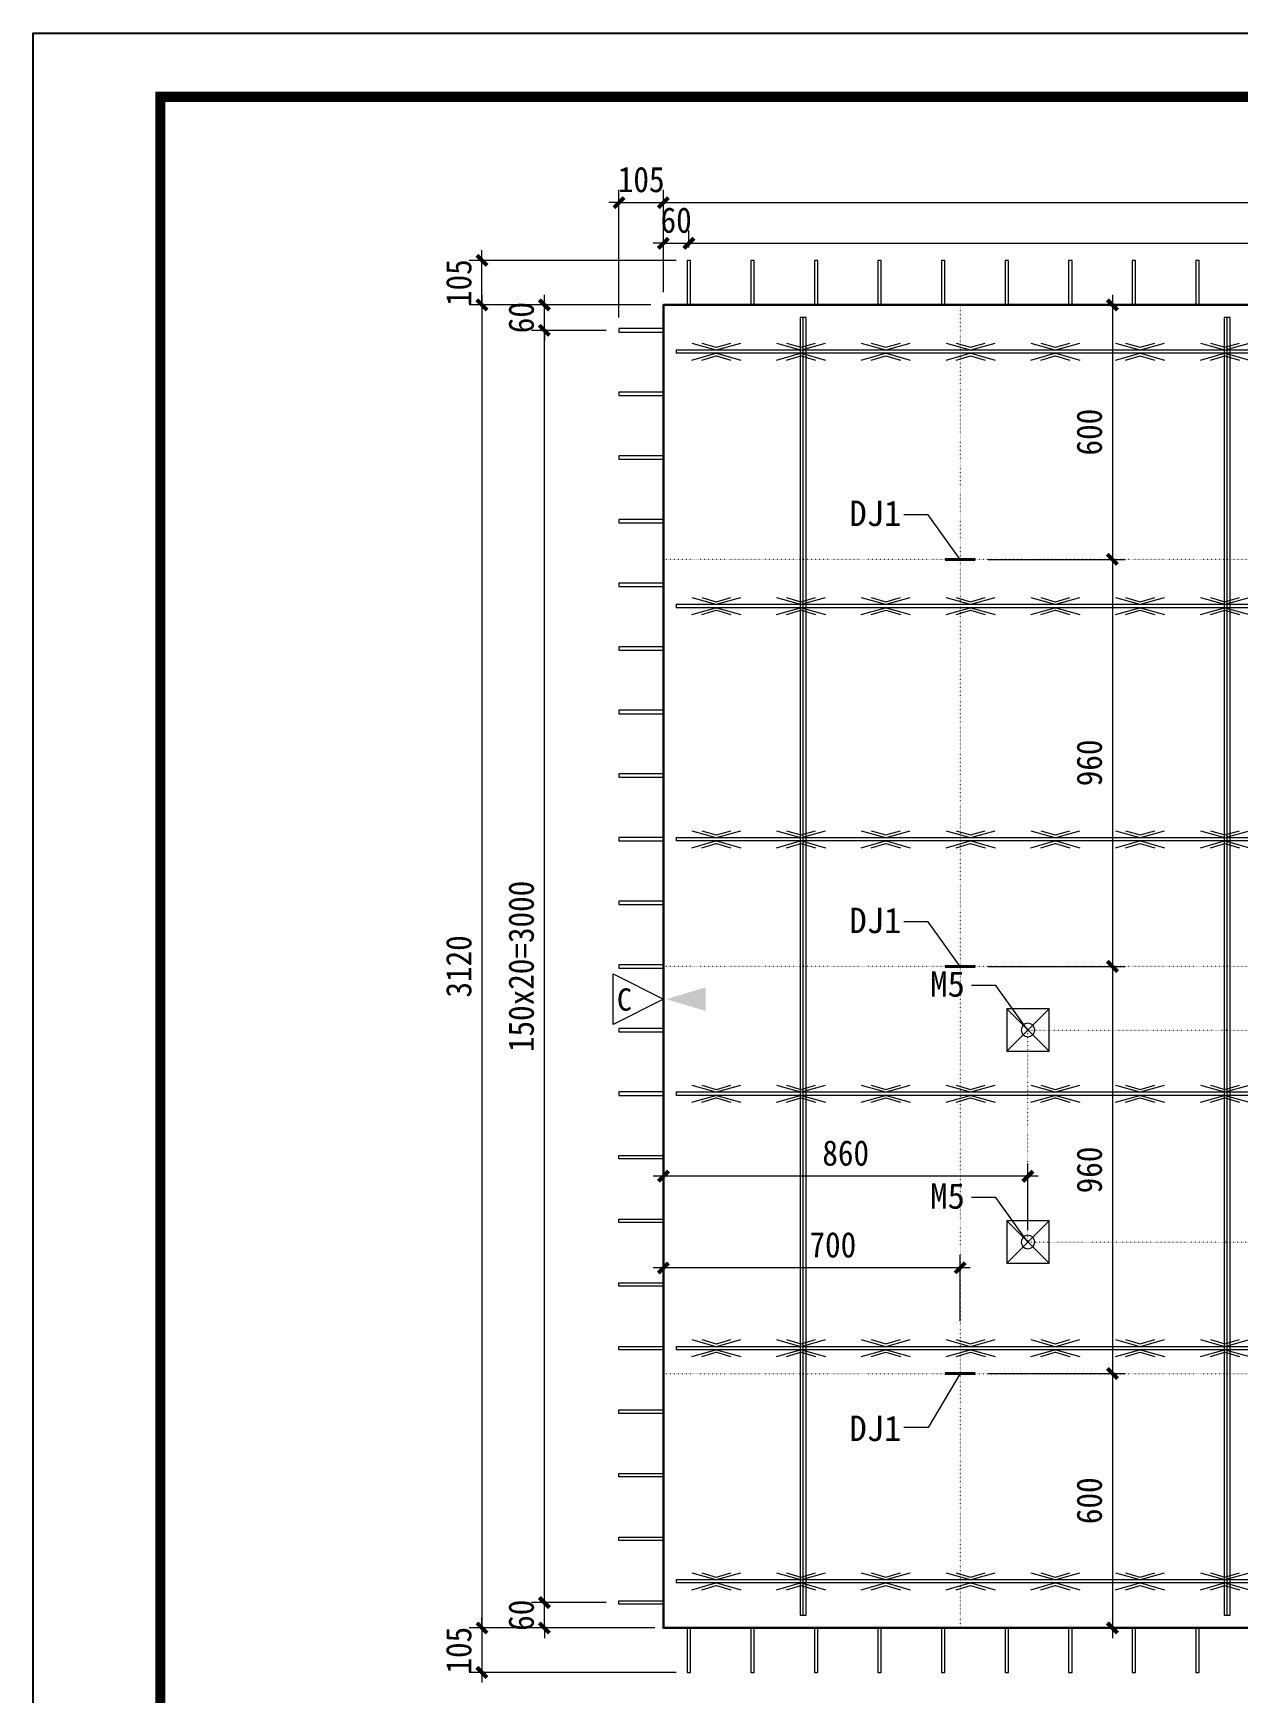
# Model space of a CAD drawing. Header units: millimetres. Extents: x 0 to 28815, y -2 to 20487.
# Drawn here: x 16127 to 18969, y 4994 to 8908 of the extents above; entities that cross this region are included whole.
import ezdxf
from ezdxf.enums import TextEntityAlignment as Align

# ---------------------------------------------------------------- set-up
doc = ezdxf.new("R2010")
doc.units = ezdxf.units.MM
doc.linetypes.add('DOT', pattern=[0.25, 0, -0.25])
for name, color, linetype in [('ERECTIONMARK', 8, 'Continuous'), ('图框2', 1, 'Continuous'), ('图框线', 7, 'Continuous'), ('桁架', 4, 'Continuous'), ('钢筋', 7, 'Continuous')]:
    doc.layers.add(name, color=color, linetype=linetype)
for name, color, linetype, lineweight in [('YG-标注', 151, 'Continuous', 15), ('YZ-文字', 4, 'Continuous', 13), ('YZ-符号', 96, 'Continuous', 9), ('墙板支撑', 7, 'Continuous', 15), ('轮廓线', 2, 'Continuous', 13)]:
    doc.layers.add(name, color=color, linetype=linetype, lineweight=lineweight)
doc.styles.add('YZ-样式 2', font='simhei.ttf', dxfattribs={"width": 0.9})
doc.styles.add('图签-黑体', font='simhei.ttf')
doc.styles.add('黑体', font='simhei.ttf')
doc.dimstyles.new('m_sc-10', dxfattribs={"dimtxt": 65, "dimasz": 30, "dimexe": 20, "dimexo": 30, "dimgap": 20, "dimtad": 1, "dimdec": 0, "dimzin": 1, "dimdsep": 46, "dimtxsty": '黑体', "dimblk": 'ARCHTICK', "dimcen": 250, "dimdle": 10, "dimclrd": 256, "dimclre": 256, "dimclrt": 7, "dimazin": 0, "dimtfac": 1, "dimtdec": 0, "dimtix": 1, "dimtmove": 2, "dimatfit": 2, "dimldrblk": 'ARCHTICK', "dimfxl": 1, "dimlwd": -1, "dimlwe": -1, "dimarcsym": 0})
doc.dimstyles.new('YZ-30', dxfattribs={"dimscale": 30, "dimtxt": 2, "dimasz": 0.8, "dimexe": 1, "dimexo": 1, "dimgap": 0.8, "dimtad": 1, "dimdec": 0, "dimzin": 1, "dimdsep": 46, "dimtxsty": 'YZ-样式 2', "dimblk": 'ARCHTICK', "dimcen": 250, "dimdle": 0.8, "dimclrd": 151, "dimclre": 151, "dimclrt": 7, "dimazin": 0, "dimtfac": 1, "dimtdec": 0, "dimtix": 1, "dimtmove": 2, "dimatfit": 2, "dimldrblk": 'ARCHTICK', "dimfxl": 1, "dimlwd": 9, "dimlwe": 9, "dimarcsym": 0})

# ---------------------------------------------------------------- blocks, each defined once
blk = doc.blocks.new('_ArchTick')
at = {"color": 0, "linetype": 'ByBlock', "const_width": 0.4}
blk.add_lwpolyline([(-0.5, -0.5), (0.5, 0.5)], dxfattribs=at)
blk = doc.blocks.new('*D228')
at = {"layer": 'Defpoints', "color": 0, "ltscale": 30, "transparency": 16777216}
for p in [(17614.2, 8266.9), (17186, 5146.9), (17624.3, 5146.9)]:
    blk.add_point(p, dxfattribs=at)
at = {"layer": 'YG-标注', "color": 151, "lineweight": 9, "ltscale": 30, "transparency": 16777216}
for p, q in [((17584.2, 8266.9), (17156, 8266.9)), ((17186, 8290.9), (17186, 5122.9)), ((17594.3, 5146.9), (17156, 5146.9))]:
    blk.add_line(p, q, dxfattribs=at)
at = {"layer": 'YG-标注', "color": 151, "lineweight": 9, "ltscale": 30, "transparency": 16777216, "xscale": 24, "yscale": 24, "zscale": 24}
for p, rotation in [((17186, 8266.9), 90), ((17186, 5146.9), 270)]:
    blk.add_blockref('_ArchTick', p, dxfattribs=dict(at, rotation=rotation))
at = {"layer": 'YG-标注', "color": 7, "lineweight": 9, "ltscale": 30, "transparency": 16777216, "insert": (17131.6, 6706.9), "char_height": 60, "attachment_point": 5, "rotation": 90, "style": 'YZ-样式 2'}
blk.add_mtext('3120', dxfattribs=at)
blk = doc.blocks.new('*D229')
at = {"layer": 'Defpoints', "color": 0, "ltscale": 30, "transparency": 16777216}
for p in [(17624.3, 5146.9), (17186, 5041.9), (17674.2, 5041.9)]:
    blk.add_point(p, dxfattribs=at)
at = {"layer": 'YG-标注', "color": 151, "lineweight": 9, "ltscale": 30, "transparency": 16777216}
for p, q in [((17186, 5146.9), (17186, 5170.9)), ((17594.3, 5146.9), (17156, 5146.9)), ((17186, 5146.9), (17186, 5041.9)), ((17644.2, 5041.9), (17156, 5041.9)), ((17186, 5041.9), (17186, 5017.9))]:
    blk.add_line(p, q, dxfattribs=at)
at = {"layer": 'YG-标注', "color": 151, "lineweight": 9, "ltscale": 30, "transparency": 16777216, "xscale": 24, "yscale": 24, "zscale": 24}
for p, rotation in [((17186, 5146.9), 270), ((17186, 5041.9), 90)]:
    blk.add_blockref('_ArchTick', p, dxfattribs=dict(at, rotation=rotation))
at = {"layer": 'YG-标注', "color": 7, "lineweight": 9, "ltscale": 30, "transparency": 16777216, "insert": (17131.6, 5094.4), "char_height": 60, "attachment_point": 5, "rotation": 90, "style": 'YZ-样式 2'}
blk.add_mtext('105', dxfattribs=at)
blk = doc.blocks.new('*D230')
at = {"layer": 'Defpoints', "color": 0, "ltscale": 30, "transparency": 16777216}
for p in [(17333.3, 8206.9), (17509.2, 8206.9), (17509.2, 5206.9)]:
    blk.add_point(p, dxfattribs=at)
at = {"layer": 'YG-标注', "color": 151, "lineweight": 9, "ltscale": 30, "transparency": 16777216}
for p, q in [((17333.3, 5182.9), (17333.3, 8230.9)), ((17479.2, 8206.9), (17303.3, 8206.9)), ((17479.2, 5206.9), (17303.3, 5206.9))]:
    blk.add_line(p, q, dxfattribs=at)
at = {"layer": 'YG-标注', "color": 151, "lineweight": 9, "ltscale": 30, "transparency": 16777216, "xscale": 24, "yscale": 24, "zscale": 24}
for p, rotation in [((17333.3, 8206.9), 90), ((17333.3, 5206.9), 270)]:
    blk.add_blockref('_ArchTick', p, dxfattribs=dict(at, rotation=rotation))
at = {"layer": 'YG-标注', "color": 7, "lineweight": 9, "ltscale": 30, "transparency": 16777216, "insert": (17278.9, 6706.9), "char_height": 60, "attachment_point": 5, "rotation": 90, "style": 'YZ-样式 2'}
blk.add_mtext('150x20=3000', dxfattribs=at)
blk = doc.blocks.new('*D231')
at = {"layer": 'Defpoints', "color": 0, "ltscale": 30, "transparency": 16777216}
for p in [(17333.3, 8266.9), (17614.2, 8266.9), (17509.2, 8206.9)]:
    blk.add_point(p, dxfattribs=at)
at = {"layer": 'YG-标注', "color": 151, "lineweight": 9, "ltscale": 30, "transparency": 16777216}
for p, q in [((17584.2, 8266.9), (17303.3, 8266.9)), ((17333.3, 8266.9), (17333.3, 8290.9)), ((17333.3, 8206.9), (17333.3, 8266.9)), ((17479.2, 8206.9), (17303.3, 8206.9)), ((17333.3, 8206.9), (17333.3, 8182.9))]:
    blk.add_line(p, q, dxfattribs=at)
at = {"layer": 'YG-标注', "color": 151, "lineweight": 9, "ltscale": 30, "transparency": 16777216, "xscale": 24, "yscale": 24, "zscale": 24}
for p, rotation in [((17333.3, 8266.9), 270), ((17333.3, 8206.9), 90)]:
    blk.add_blockref('_ArchTick', p, dxfattribs=dict(at, rotation=rotation))
at = {"layer": 'YG-标注', "color": 7, "lineweight": 9, "ltscale": 30, "transparency": 16777216, "insert": (17278.9, 8236.9), "char_height": 60, "attachment_point": 5, "rotation": 90, "style": 'YZ-样式 2'}
blk.add_mtext('60', dxfattribs=at)
blk = doc.blocks.new('*D232')
at = {"layer": 'Defpoints', "color": 0, "ltscale": 30, "transparency": 16777216}
for p in [(17333.3, 5206.9), (17509.2, 5206.9), (17614.2, 5146.9)]:
    blk.add_point(p, dxfattribs=at)
at = {"layer": 'YG-标注', "color": 151, "lineweight": 9, "ltscale": 30, "transparency": 16777216}
for p, q in [((17479.2, 5206.9), (17303.3, 5206.9)), ((17333.3, 5206.9), (17333.3, 5230.9)), ((17333.3, 5146.9), (17333.3, 5206.9)), ((17584.2, 5146.9), (17303.3, 5146.9)), ((17333.3, 5146.9), (17333.3, 5122.9))]:
    blk.add_line(p, q, dxfattribs=at)
at = {"layer": 'YG-标注', "color": 151, "lineweight": 9, "ltscale": 30, "transparency": 16777216, "xscale": 24, "yscale": 24, "zscale": 24}
for p, rotation in [((17333.3, 5206.9), 270), ((17333.3, 5146.9), 90)]:
    blk.add_blockref('_ArchTick', p, dxfattribs=dict(at, rotation=rotation))
at = {"layer": 'YG-标注', "color": 7, "lineweight": 9, "ltscale": 30, "transparency": 16777216, "insert": (17278.9, 5176.9), "char_height": 60, "attachment_point": 5, "rotation": 90, "style": 'YZ-样式 2'}
blk.add_mtext('60', dxfattribs=at)
blk = doc.blocks.new('*D233')
at = {"layer": 'Defpoints', "color": 0, "ltscale": 30, "transparency": 16777216}
for p in [(17614.2, 8508), (17614.2, 8266.9), (17509.2, 8206.9)]:
    blk.add_point(p, dxfattribs=at)
at = {"layer": '钢筋', "color": 151, "lineweight": 9, "ltscale": 30, "transparency": 16777216}
for p, q in [((17509.2, 8236.9), (17509.2, 8538)), ((17614.2, 8296.9), (17614.2, 8538)), ((17509.2, 8508), (17485.2, 8508)), ((17509.2, 8508), (17614.2, 8508)), ((17614.2, 8508), (17638.2, 8508))]:
    blk.add_line(p, q, dxfattribs=at)
at = {"layer": '钢筋', "color": 151, "lineweight": 9, "ltscale": 30, "transparency": 16777216, "xscale": 24, "yscale": 24, "zscale": 24}
blk.add_blockref('_ArchTick', (17509.2, 8508), dxfattribs=at)
at = {"layer": '钢筋', "color": 151, "lineweight": 9, "ltscale": 30, "transparency": 16777216, "xscale": 24, "yscale": 24, "zscale": 24, "rotation": 180}
blk.add_blockref('_ArchTick', (17614.2, 8508), dxfattribs=at)
at = {"layer": '钢筋', "color": 7, "ltscale": 30, "transparency": 16777216, "insert": (17561.7, 8562.3), "char_height": 60, "attachment_point": 5, "style": 'YZ-样式 2'}
blk.add_mtext('105', dxfattribs=at)
blk = doc.blocks.new('*D234')
at = {"layer": 'Defpoints', "color": 0, "ltscale": 30, "transparency": 16777216}
for p in [(17674.2, 8412.2), (17674.2, 8371.9), (17614.2, 8266.9)]:
    blk.add_point(p, dxfattribs=at)
at = {"layer": '钢筋', "color": 151, "lineweight": 9, "ltscale": 30, "transparency": 16777216}
for p, q in [((17614.2, 8296.9), (17614.2, 8442.2)), ((17674.2, 8401.9), (17674.2, 8442.2)), ((17614.2, 8412.2), (17590.2, 8412.2)), ((17614.2, 8412.2), (17674.2, 8412.2)), ((17674.2, 8412.2), (17698.2, 8412.2))]:
    blk.add_line(p, q, dxfattribs=at)
at = {"layer": '钢筋', "color": 151, "lineweight": 9, "ltscale": 30, "transparency": 16777216, "xscale": 24, "yscale": 24, "zscale": 24}
blk.add_blockref('_ArchTick', (17614.2, 8412.2), dxfattribs=at)
at = {"layer": '钢筋', "color": 151, "lineweight": 9, "ltscale": 30, "transparency": 16777216, "xscale": 24, "yscale": 24, "zscale": 24, "rotation": 180}
blk.add_blockref('_ArchTick', (17674.2, 8412.2), dxfattribs=at)
at = {"layer": '钢筋', "color": 7, "ltscale": 30, "transparency": 16777216, "insert": (17644.2, 8466.5), "char_height": 60, "attachment_point": 5, "style": 'YZ-样式 2'}
blk.add_mtext('60', dxfattribs=at)
blk = doc.blocks.new('*D235')
at = {"layer": 'Defpoints', "color": 0, "ltscale": 30, "transparency": 16777216}
for p in [(17186, 8371.9), (17674.2, 8371.9), (17614.2, 8266.9)]:
    blk.add_point(p, dxfattribs=at)
at = {"layer": '钢筋', "color": 151, "lineweight": 9, "ltscale": 30, "transparency": 16777216}
for p, q in [((17186, 8371.9), (17186, 8395.9)), ((17644.2, 8371.9), (17156, 8371.9)), ((17186, 8266.9), (17186, 8371.9)), ((17584.2, 8266.9), (17156, 8266.9)), ((17186, 8266.9), (17186, 8242.9))]:
    blk.add_line(p, q, dxfattribs=at)
at = {"layer": '钢筋', "color": 151, "lineweight": 9, "ltscale": 30, "transparency": 16777216, "xscale": 24, "yscale": 24, "zscale": 24}
for p, rotation in [((17186, 8371.9), 270), ((17186, 8266.9), 90)]:
    blk.add_blockref('_ArchTick', p, dxfattribs=dict(at, rotation=rotation))
at = {"layer": '钢筋', "color": 7, "ltscale": 30, "transparency": 16777216, "insert": (17131.6, 8319.4), "char_height": 60, "attachment_point": 5, "rotation": 90, "style": 'YZ-样式 2'}
blk.add_mtext('105', dxfattribs=at)
blk = doc.blocks.new('*D236')
at = {"layer": 'Defpoints', "color": 0, "ltscale": 30, "transparency": 16777216}
for p in [(21334.2, 8508), (17614.2, 8266.9), (21334.2, 8266.9)]:
    blk.add_point(p, dxfattribs=at)
at = {"layer": 'YG-标注', "color": 151, "lineweight": 9, "ltscale": 30, "transparency": 16777216}
for p, q in [((17614.2, 8296.9), (17614.2, 8538)), ((21334.2, 8296.9), (21334.2, 8538)), ((17590.2, 8508), (21358.2, 8508))]:
    blk.add_line(p, q, dxfattribs=at)
at = {"layer": 'YG-标注', "color": 151, "lineweight": 9, "ltscale": 30, "transparency": 16777216, "xscale": 24, "yscale": 24, "zscale": 24, "rotation": 180}
blk.add_blockref('_ArchTick', (17614.2, 8508), dxfattribs=at)
at = {"layer": 'YG-标注', "color": 151, "lineweight": 9, "ltscale": 30, "transparency": 16777216, "xscale": 24, "yscale": 24, "zscale": 24}
blk.add_blockref('_ArchTick', (21334.2, 8508), dxfattribs=at)
at = {"layer": 'YG-标注', "color": 7, "lineweight": 9, "ltscale": 30, "transparency": 16777216, "insert": (19474.2, 8562.3), "char_height": 60, "attachment_point": 5, "style": 'YZ-样式 2'}
blk.add_mtext('3720', dxfattribs=at)
blk = doc.blocks.new('*D239')
at = {"layer": 'Defpoints', "color": 0, "ltscale": 30, "transparency": 16777216}
for p in [(21274.2, 8412.2), (17674.2, 8371.9), (21274.2, 8371.9)]:
    blk.add_point(p, dxfattribs=at)
at = {"layer": '钢筋', "color": 151, "lineweight": 9, "ltscale": 30, "transparency": 16777216}
for p, q in [((17674.2, 8401.9), (17674.2, 8442.2)), ((21274.2, 8401.9), (21274.2, 8442.2)), ((17650.2, 8412.2), (21298.2, 8412.2))]:
    blk.add_line(p, q, dxfattribs=at)
at = {"layer": '钢筋', "color": 151, "lineweight": 9, "ltscale": 30, "transparency": 16777216, "xscale": 24, "yscale": 24, "zscale": 24, "rotation": 180}
blk.add_blockref('_ArchTick', (17674.2, 8412.2), dxfattribs=at)
at = {"layer": '钢筋', "color": 151, "lineweight": 9, "ltscale": 30, "transparency": 16777216, "xscale": 24, "yscale": 24, "zscale": 24}
blk.add_blockref('_ArchTick', (21274.2, 8412.2), dxfattribs=at)
at = {"layer": '钢筋', "color": 7, "ltscale": 30, "transparency": 16777216, "insert": (19474.2, 8466.5), "char_height": 60, "attachment_point": 5, "style": 'YZ-样式 2'}
blk.add_mtext('150x24=3600', dxfattribs=at)
blk = doc.blocks.new('A$C417965C4')
at = {"layer": '桁架', "color": 4, "lineweight": 9}
for p, q in [((-3660, 4), (-3660, -4)), ((0, -4), (0, 4))]:
    blk.add_line(p, q, dxfattribs=at)
for points in [[(-3660, 4), (0, 4)], [(-3623.2, 20), (-3566.3, 4), (-3564.5, 4), (-3507.6, 20)], [(-3599.7, 20), (-3565.5, 10), (-3565.2, 10), (-3531.1, 20)], [(-3423.2, 20), (-3366.3, 4), (-3364.5, 4), (-3307.6, 20)], [(-3399.7, 20), (-3365.5, 10), (-3365.2, 10), (-3331.1, 20)], [(-3223.2, 20), (-3166.3, 4), (-3164.5, 4), (-3107.6, 20)], [(-3199.7, 20), (-3165.5, 10), (-3165.2, 10), (-3131.1, 20)], [(-3023.2, 20), (-2966.3, 4), (-2964.5, 4), (-2907.6, 20)], [(-2999.7, 20), (-2965.5, 10), (-2965.2, 10), (-2931.1, 20)], [(-2823.2, 20), (-2766.3, 4), (-2764.5, 4), (-2707.6, 20)], [(-2799.7, 20), (-2765.5, 10), (-2765.2, 10), (-2731.1, 20)], [(-2623.2, 20), (-2566.3, 4), (-2564.5, 4), (-2507.6, 20)], [(-2599.7, 20), (-2565.5, 10), (-2565.2, 10), (-2531.1, 20)], [(-2423.2, 20), (-2366.3, 4), (-2364.5, 4), (-2307.6, 20)], [(-2399.7, 20), (-2365.5, 10), (-2365.2, 10), (-2331.1, 20)], [(-2223.2, 20), (-2166.3, 4), (-2164.5, 4), (-2107.6, 20)], [(-2199.7, 20), (-2165.5, 10), (-2165.2, 10), (-2131.1, 20)], [(-2023.2, 20), (-1966.3, 4), (-1964.5, 4), (-1907.6, 20)], [(-1999.7, 20), (-1965.5, 10), (-1965.2, 10), (-1931.1, 20)], [(-1823.2, 20), (-1766.3, 4), (-1764.5, 4), (-1707.6, 20)], [(-1799.7, 20), (-1765.5, 10), (-1765.2, 10), (-1731.1, 20)], [(-1623.2, 20), (-1566.3, 4), (-1564.5, 4), (-1507.6, 20)], [(-1599.7, 20), (-1565.5, 10), (-1565.2, 10), (-1531.1, 20)], [(-1423.2, 20), (-1366.3, 4), (-1364.5, 4), (-1307.6, 20)], [(-1399.7, 20), (-1365.5, 10), (-1365.2, 10), (-1331.1, 20)], [(-1223.2, 20), (-1166.3, 4), (-1164.5, 4), (-1107.6, 20)], [(-1199.7, 20), (-1165.5, 10), (-1165.2, 10), (-1131.1, 20)], [(-1022.9, 20), (-966, 4), (-964.1, 4), (-907.3, 20)], [(-999.4, 20), (-965.2, 10), (-964.9, 10), (-930.8, 20)], [(-822.9, 20), (-766, 4), (-764.1, 4), (-707.3, 20)], [(-799.4, 20), (-765.2, 10), (-764.9, 10), (-730.8, 20)], [(-622.9, 20), (-566, 4), (-564.1, 4), (-507.3, 20)], [(-599.4, 20), (-565.2, 10), (-564.9, 10), (-530.8, 20)], [(-422.9, 20), (-366, 4), (-364.1, 4), (-307.3, 20)], [(-399.4, 20), (-365.2, 10), (-364.9, 10), (-330.8, 20)], [(-222.4, 20), (-165.5, 4), (-163.7, 4), (-106.8, 20)], [(-198.9, 20), (-164.8, 10), (-164.4, 10), (-130.3, 20)], [(-22.4, 20), (0, 13.7)], [(0, -4), (-3660, -4)], [(-3623.2, -20), (-3566.3, -4), (-3564.5, -4), (-3507.6, -20)], [(-3599.7, -20), (-3565.5, -10), (-3565.2, -10), (-3531.1, -20)], [(-3423.2, -20), (-3366.3, -4), (-3364.5, -4), (-3307.6, -20)], [(-3399.7, -20), (-3365.5, -10), (-3365.2, -10), (-3331.1, -20)], [(-3223.2, -20), (-3166.3, -4), (-3164.5, -4), (-3107.6, -20)], [(-3199.7, -20), (-3165.5, -10), (-3165.2, -10), (-3131.1, -20)], [(-3023.2, -20), (-2966.3, -4), (-2964.5, -4), (-2907.6, -20)], [(-2999.7, -20), (-2965.5, -10), (-2965.2, -10), (-2931.1, -20)], [(-2823.2, -20), (-2766.3, -4), (-2764.5, -4), (-2707.6, -20)], [(-2799.7, -20), (-2765.5, -10), (-2765.2, -10), (-2731.1, -20)], [(-2623.2, -20), (-2566.3, -4), (-2564.5, -4), (-2507.6, -20)], [(-2599.7, -20), (-2565.5, -10), (-2565.2, -10), (-2531.1, -20)], [(-2423.2, -20), (-2366.3, -4), (-2364.5, -4), (-2307.6, -20)], [(-2399.7, -20), (-2365.5, -10), (-2365.2, -10), (-2331.1, -20)], [(-2223.2, -20), (-2166.3, -4), (-2164.5, -4), (-2107.6, -20)], [(-2199.7, -20), (-2165.5, -10), (-2165.2, -10), (-2131.1, -20)], [(-2023.2, -20), (-1966.3, -4), (-1964.5, -4), (-1907.6, -20)], [(-1999.7, -20), (-1965.5, -10), (-1965.2, -10), (-1931.1, -20)], [(-1823.2, -20), (-1766.3, -4), (-1764.5, -4), (-1707.6, -20)], [(-1799.7, -20), (-1765.5, -10), (-1765.2, -10), (-1731.1, -20)], [(-1623.2, -20), (-1566.3, -4), (-1564.5, -4), (-1507.6, -20)], [(-1599.7, -20), (-1565.5, -10), (-1565.2, -10), (-1531.1, -20)], [(-1423.2, -20), (-1366.3, -4), (-1364.5, -4), (-1307.6, -20)], [(-1399.7, -20), (-1365.5, -10), (-1365.2, -10), (-1331.1, -20)], [(-1223.2, -20), (-1166.3, -4), (-1164.5, -4), (-1107.6, -20)], [(-1199.7, -20), (-1165.5, -10), (-1165.2, -10), (-1131.1, -20)], [(-1022.9, -20), (-966, -4), (-964.1, -4), (-907.3, -20)], [(-999.4, -20), (-965.2, -10), (-964.9, -10), (-930.8, -20)], [(-822.9, -20), (-766, -4), (-764.1, -4), (-707.3, -20)], [(-799.4, -20), (-765.2, -10), (-764.9, -10), (-730.8, -20)], [(-622.9, -20), (-566, -4), (-564.1, -4), (-507.3, -20)], [(-599.4, -20), (-565.2, -10), (-564.9, -10), (-530.8, -20)], [(-422.9, -20), (-366, -4), (-364.1, -4), (-307.3, -20)], [(-399.4, -20), (-365.2, -10), (-364.9, -10), (-330.8, -20)], [(-222.4, -20), (-165.5, -4), (-163.7, -4), (-106.8, -20)], [(-198.9, -20), (-164.8, -10), (-164.4, -10), (-130.3, -20)], [(-22.4, -20), (0, -13.7)]]:
    blk.add_lwpolyline(points, dxfattribs=at)
blk = doc.blocks.new('*D242')
at = {"layer": 'Defpoints', "color": 0, "ltscale": 30, "transparency": 16777216}
for p in [(17614.2, 5995.8), (17614.2, 5839.6), (18314.2, 5840.1)]:
    blk.add_point(p, dxfattribs=at)
at = {"layer": 'YG-标注', "color": 151, "lineweight": 9, "ltscale": 30, "transparency": 16777216}
for p, q in [((18338.2, 5995.8), (17590.2, 5995.8)), ((17614.2, 5869.6), (17614.2, 6025.8)), ((18314.2, 5870.1), (18314.2, 6025.8))]:
    blk.add_line(p, q, dxfattribs=at)
at = {"layer": 'YG-标注', "color": 151, "lineweight": 9, "ltscale": 30, "transparency": 16777216, "xscale": 24, "yscale": 24, "zscale": 24, "rotation": 180}
blk.add_blockref('_ArchTick', (17614.2, 5995.8), dxfattribs=at)
at = {"layer": 'YG-标注', "color": 151, "lineweight": 9, "ltscale": 30, "transparency": 16777216, "xscale": 24, "yscale": 24, "zscale": 24}
blk.add_blockref('_ArchTick', (18314.2, 5995.8), dxfattribs=at)
at = {"layer": 'YG-标注', "color": 7, "lineweight": 9, "ltscale": 30, "transparency": 16777216, "insert": (18013.9, 6050.1), "char_height": 60, "attachment_point": 5, "style": 'YZ-样式 2'}
blk.add_mtext('700', dxfattribs=at)
blk = doc.blocks.new('A$C0ABE7B75')
at = {"layer": '钢筋', "color": 4, "lineweight": 13}
for points in [[(-7.3, 0), (7.2, 0), (7.2, 3000), (7.2, 3060), (-7.3, 3060)], [(-7.3, 3060), (-7.3, 3060), (-7.3, 0)], [(-0.8, 3060), (-0.8, 3000), (-0.8, 0)]]:
    blk.add_lwpolyline(points, dxfattribs=at)
blk = doc.blocks.new('*D264')
at = {"layer": 'Defpoints', "color": 0, "ltscale": 30, "transparency": 16777216}
for p in [(18336.8, 8266.9), (18350, 7666.9), (18673.4, 7666.9)]:
    blk.add_point(p, dxfattribs=at)
at = {"layer": 'YG-标注', "color": 151, "lineweight": 9, "ltscale": 30, "transparency": 16777216}
for p, q in [((18366.8, 8266.9), (18703.4, 8266.9)), ((18673.4, 8290.9), (18673.4, 7642.9)), ((18380, 7666.9), (18703.4, 7666.9))]:
    blk.add_line(p, q, dxfattribs=at)
at = {"layer": 'YG-标注', "color": 151, "lineweight": 9, "ltscale": 30, "transparency": 16777216, "xscale": 24, "yscale": 24, "zscale": 24}
for p, rotation in [((18673.4, 8266.9), 90), ((18673.4, 7666.9), 270)]:
    blk.add_blockref('_ArchTick', p, dxfattribs=dict(at, rotation=rotation))
at = {"layer": 'YG-标注', "color": 7, "ltscale": 30, "transparency": 16777216, "insert": (18619.1, 7966.9), "char_height": 60, "attachment_point": 5, "rotation": 90, "style": 'YZ-样式 2'}
blk.add_mtext('600', dxfattribs=at)
blk = doc.blocks.new('*D265')
at = {"layer": 'Defpoints', "color": 0, "ltscale": 30, "transparency": 16777216}
for p in [(18350, 7666.9), (18350, 6706.9), (18673.4, 6706.9)]:
    blk.add_point(p, dxfattribs=at)
at = {"layer": 'YG-标注', "color": 151, "lineweight": 9, "ltscale": 30, "transparency": 16777216}
for p, q in [((18673.4, 7690.9), (18673.4, 6682.9)), ((18380, 7666.9), (18703.4, 7666.9)), ((18380, 6706.9), (18703.4, 6706.9))]:
    blk.add_line(p, q, dxfattribs=at)
at = {"layer": 'YG-标注', "color": 151, "lineweight": 9, "ltscale": 30, "transparency": 16777216, "xscale": 24, "yscale": 24, "zscale": 24}
for p, rotation in [((18673.4, 7666.9), 90), ((18673.4, 6706.9), 270)]:
    blk.add_blockref('_ArchTick', p, dxfattribs=dict(at, rotation=rotation))
at = {"layer": 'YG-标注', "color": 7, "ltscale": 30, "transparency": 16777216, "insert": (18619.1, 7186.9), "char_height": 60, "attachment_point": 5, "rotation": 90, "style": 'YZ-样式 2'}
blk.add_mtext('960', dxfattribs=at)
blk = doc.blocks.new('*D266')
at = {"layer": 'Defpoints', "color": 0, "ltscale": 30, "transparency": 16777216}
for p in [(18350, 6706.9), (18350, 5746.9), (18673.4, 5746.9)]:
    blk.add_point(p, dxfattribs=at)
at = {"layer": 'YG-标注', "color": 151, "lineweight": 9, "ltscale": 30, "transparency": 16777216}
for p, q in [((18380, 6706.9), (18703.4, 6706.9)), ((18673.4, 6730.9), (18673.4, 5722.9)), ((18380, 5746.9), (18703.4, 5746.9))]:
    blk.add_line(p, q, dxfattribs=at)
at = {"layer": 'YG-标注', "color": 151, "lineweight": 9, "ltscale": 30, "transparency": 16777216, "xscale": 24, "yscale": 24, "zscale": 24}
for p, rotation in [((18673.4, 6706.9), 90), ((18673.4, 5746.9), 270)]:
    blk.add_blockref('_ArchTick', p, dxfattribs=dict(at, rotation=rotation))
at = {"layer": 'YG-标注', "color": 7, "ltscale": 30, "transparency": 16777216, "insert": (18619.1, 6226.9), "char_height": 60, "attachment_point": 5, "rotation": 90, "style": 'YZ-样式 2'}
blk.add_mtext('960', dxfattribs=at)
blk = doc.blocks.new('*D267')
at = {"layer": 'Defpoints', "color": 0, "ltscale": 30, "transparency": 16777216}
for p in [(18350, 5746.9), (18338.1, 5146.9), (18673.4, 5146.9)]:
    blk.add_point(p, dxfattribs=at)
at = {"layer": 'YG-标注', "color": 151, "lineweight": 9, "ltscale": 30, "transparency": 16777216}
for p, q in [((18673.4, 5770.9), (18673.4, 5122.9)), ((18380, 5746.9), (18703.4, 5746.9)), ((18368.1, 5146.9), (18703.4, 5146.9))]:
    blk.add_line(p, q, dxfattribs=at)
at = {"layer": 'YG-标注', "color": 151, "lineweight": 9, "ltscale": 30, "transparency": 16777216, "xscale": 24, "yscale": 24, "zscale": 24}
for p, rotation in [((18673.4, 5746.9), 90), ((18673.4, 5146.9), 270)]:
    blk.add_blockref('_ArchTick', p, dxfattribs=dict(at, rotation=rotation))
at = {"layer": 'YG-标注', "color": 7, "ltscale": 30, "transparency": 16777216, "insert": (18619.1, 5446.9), "char_height": 60, "attachment_point": 5, "rotation": 90, "style": 'YZ-样式 2'}
blk.add_mtext('600', dxfattribs=at)
blk = doc.blocks.new('A$C6C6A476D')
at = {"layer": '墙板支撑', "color": 6, "ltscale": 30}
for p, q in [((50, 50), (-50, -50)), ((-50, 50), (50, -50))]:
    blk.add_line(p, q, dxfattribs=at)
blk.add_lwpolyline([(-50, 50), (50, 50), (50, -50), (-50, -50)], close=True, dxfattribs=at)
blk.add_circle((0, 0), 16, dxfattribs=at)
blk = doc.blocks.new('A$C35D967A2')
at = {"layer": '墙板支撑', "color": 0, "ltscale": 30}
for p in [(50, 50), (550, 50)]:
    blk.add_blockref('A$C6C6A476D', p, dxfattribs=at)
blk = doc.blocks.new('*D274')
at = {"layer": 'Defpoints', "color": 0, "ltscale": 30, "transparency": 16777216}
for p in [(17614.2, 6212.3), (17614.2, 6056.9), (18474.2, 6056.9)]:
    blk.add_point(p, dxfattribs=at)
at = {"layer": 'YZ-文字', "color": 151, "lineweight": 9, "ltscale": 30, "transparency": 16777216}
for p, q in [((17614.2, 6086.9), (17614.2, 6242.3)), ((18474.2, 6086.9), (18474.2, 6242.3)), ((18498.2, 6212.3), (17590.2, 6212.3))]:
    blk.add_line(p, q, dxfattribs=at)
at = {"layer": 'YZ-文字', "color": 151, "lineweight": 9, "ltscale": 30, "transparency": 16777216, "xscale": 24, "yscale": 24, "zscale": 24, "rotation": 180}
blk.add_blockref('_ArchTick', (17614.2, 6212.3), dxfattribs=at)
at = {"layer": 'YZ-文字', "color": 151, "lineweight": 9, "ltscale": 30, "transparency": 16777216, "xscale": 24, "yscale": 24, "zscale": 24}
blk.add_blockref('_ArchTick', (18474.2, 6212.3), dxfattribs=at)
at = {"layer": 'YZ-文字', "color": 7, "ltscale": 30, "transparency": 16777216, "insert": (18044.2, 6266.6), "char_height": 60, "attachment_point": 5, "style": 'YZ-样式 2'}
blk.add_mtext('860', dxfattribs=at)

msp = doc.modelspace()

# ---------------------------------------------------------------- hatches: boundary and pattern name
at = {"layer": 'YZ-符号', "lineweight": 15}
msp.add_hatch(color=1, dxfattribs=at).paths.add_polyline_path([(17621.2, 6629.7), (17714.2, 6601.6), (17714.2, 6657.7)])

# ---------------------------------------------------------------- linework, layer by layer
at = {"layer": 'ERECTIONMARK', "color": 3, "lineweight": 40}
for p, q in [((18278.5, 7666.9), (18350, 7666.9)), ((18278.5, 6706.9), (18350, 6706.9)), ((18278.5, 5746.9), (18350, 5746.9))]:
    msp.add_line(p, q, dxfattribs=at)
at = {"layer": 'YZ-符号', "color": 253, "linetype": 'DOT', "lineweight": 13, "ltscale": 5}
for p, q in [((18314.2, 8266.9), (18314.2, 5146.9)), ((17614.2, 7667.3), (21334.2, 7667.3)), ((17614.2, 6707.3), (21334.2, 6707.3)), ((17614.2, 5746.4), (21334.2, 5746.4))]:
    msp.add_line(p, q, dxfattribs=at)
at = {"layer": 'YZ-符号', "color": 1, "lineweight": 15}
msp.add_lwpolyline([(17614.2, 6629.7), (17495.8, 6570), (17495.8, 6689.4)], close=True, dxfattribs=at)
at = {"layer": 'YZ-符号', "color": 253, "linetype": 'DOT', "lineweight": 13, "ltscale": 5}
msp.add_lwpolyline([(18474.2, 6556.9), (20474.2, 6556.9), (20474.2, 6056.9), (18474.2, 6056.9)], close=True, dxfattribs=at)
at = {"layer": '图框2', "color": 1}
msp.add_lwpolyline([(16127.3, -2.4), (16127.3, 8907.6), (28727.3, 8907.7), (28727.3, -2.3)], close=True, dxfattribs=at)
at = {"layer": '图框线', "const_width": 24}
msp.add_lwpolyline([(16427.3, 8757.7), (28577.3, 8757.7), (28577.3, 147.6), (16427.3, 147.6)], close=True, dxfattribs=at)
at = {"layer": '轮廓线', "color": 2, "lineweight": 30}
msp.add_lwpolyline([(21334.2, 8266.9), (21334.2, 5146.9), (17614.2, 5146.9), (17614.2, 8266.9)], close=True, dxfattribs=at)
at = {"layer": '钢筋', "color": 5, "lineweight": 13}
for points in [[(17678.2, 8266.9), (17678.2, 8371.9), (17670.2, 8371.9), (17670.2, 8266.9)], [(17828.2, 8266.9), (17828.2, 8371.9), (17820.2, 8371.9), (17820.2, 8266.9)], [(17978.2, 8266.9), (17978.2, 8371.9), (17970.2, 8371.9), (17970.2, 8266.9)], [(18128.2, 8266.9), (18128.2, 8371.9), (18120.2, 8371.9), (18120.2, 8266.9)], [(18278.2, 8266.9), (18278.2, 8371.9), (18270.2, 8371.9), (18270.2, 8266.9)], [(18428.2, 8266.9), (18428.2, 8371.9), (18420.2, 8371.9), (18420.2, 8266.9)], [(18578.2, 8266.9), (18578.2, 8371.9), (18570.2, 8371.9), (18570.2, 8266.9)], [(18728.2, 8266.9), (18728.2, 8371.9), (18720.2, 8371.9), (18720.2, 8266.9)], [(18878.2, 8266.9), (18878.2, 8371.9), (18870.2, 8371.9), (18870.2, 8266.9)], [(17670.2, 5146.9), (17670.2, 5041.9), (17678.2, 5041.9), (17678.2, 5146.9)], [(17820.2, 5146.9), (17820.2, 5041.9), (17828.2, 5041.9), (17828.2, 5146.9)], [(17970.2, 5146.9), (17970.2, 5041.9), (17978.2, 5041.9), (17978.2, 5146.9)], [(18120.2, 5146.9), (18120.2, 5041.9), (18128.2, 5041.9), (18128.2, 5146.9)], [(18270.2, 5146.9), (18270.2, 5041.9), (18278.2, 5041.9), (18278.2, 5146.9)], [(18420.2, 5146.9), (18420.2, 5041.9), (18428.2, 5041.9), (18428.2, 5146.9)], [(18570.2, 5146.9), (18570.2, 5041.9), (18578.2, 5041.9), (18578.2, 5146.9)], [(18720.2, 5146.9), (18720.2, 5041.9), (18728.2, 5041.9), (18728.2, 5146.9)], [(18870.2, 5146.9), (18870.2, 5041.9), (18878.2, 5041.9), (18878.2, 5146.9)]]:
    msp.add_lwpolyline(points, dxfattribs=at)
at = {"layer": '钢筋', "color": 1, "lineweight": 13}
for points in [[(17614.2, 8210.9), (17509.2, 8210.9), (17509.2, 8202.9), (17614.2, 8202.9)], [(17614.2, 8060.9), (17509.2, 8060.9), (17509.2, 8052.9), (17614.2, 8052.9)], [(17614.2, 7910.9), (17509.2, 7910.9), (17509.2, 7902.9), (17614.2, 7902.9)], [(17614.2, 7760.9), (17509.2, 7760.9), (17509.2, 7752.9), (17614.2, 7752.9)], [(17614.2, 7610.9), (17509.2, 7610.9), (17509.2, 7602.9), (17614.2, 7602.9)], [(17614.2, 7460.9), (17509.2, 7460.9), (17509.2, 7452.9), (17614.2, 7452.9)], [(17614.2, 7310.9), (17509.2, 7310.9), (17509.2, 7302.9), (17614.2, 7302.9)], [(17614.2, 7160.9), (17509.2, 7160.9), (17509.2, 7152.9), (17614.2, 7152.9)], [(17614.2, 7010.9), (17509.2, 7010.9), (17509.2, 7002.9), (17614.2, 7002.9)], [(17614.2, 6860.9), (17509.2, 6860.9), (17509.2, 6852.9), (17614.2, 6852.9)], [(17614.2, 6710.9), (17509.2, 6710.9), (17509.2, 6702.9), (17614.2, 6702.9)], [(17614.2, 6560.9), (17509.2, 6560.9), (17509.2, 6552.9), (17614.2, 6552.9)], [(17614.2, 6410.9), (17509.2, 6410.9), (17509.2, 6402.9), (17614.2, 6402.9)], [(17614.2, 6252.9), (17509.2, 6252.9), (17509.2, 6260.9), (17614.2, 6260.9)], [(17614.2, 6102.9), (17509.2, 6102.9), (17509.2, 6110.9), (17614.2, 6110.9)], [(17614.2, 5952.9), (17509.2, 5952.9), (17509.2, 5960.9), (17614.2, 5960.9)], [(17614.2, 5802.9), (17509.2, 5802.9), (17509.2, 5810.9), (17614.2, 5810.9)], [(17614.2, 5652.9), (17509.2, 5652.9), (17509.2, 5660.9), (17614.2, 5660.9)], [(17614.2, 5502.9), (17509.2, 5502.9), (17509.2, 5510.9), (17614.2, 5510.9)], [(17614.2, 5352.9), (17509.2, 5352.9), (17509.2, 5360.9), (17614.2, 5360.9)], [(17614.2, 5202.9), (17509.2, 5202.9), (17509.2, 5210.9), (17614.2, 5210.9)]]:
    msp.add_lwpolyline(points, dxfattribs=at)

# ---------------------------------------------------------------- block references
at = {"layer": 'YG-标注', "color": 0, "ltscale": 30}
for name, p in [('A$C0ABE7B75', (17944, 5176.9)), ('A$C0ABE7B75', (18944, 5176.9)), ('A$C417965C4', (21304.2, 8156.9)), ('A$C417965C4', (21304.2, 7556.9)), ('A$C417965C4', (21304.2, 7006.9)), ('A$C417965C4', (21304.2, 6406.9)), ('A$C417965C4', (21304.2, 5806.9)), ('A$C417965C4', (21304.2, 5256.9))]:
    msp.add_blockref(name, p, dxfattribs=at)
at = {"layer": '墙板支撑', "xscale": -1, "rotation": 270}
msp.add_blockref('A$C35D967A2', (18424.2, 6006.9), dxfattribs=at)

# ---------------------------------------------------------------- texts
at = {"layer": 'YZ-文字', "style": '黑体'}
for s, p in [('DJ1', (18052.9, 7775.4)), ('DJ1', (18052.9, 6815.4)), ('M5', (18243.7, 6665.5)), ('M5', (18243.7, 6165.5)), ('DJ1', (18052.9, 5617.6))]:
    msp.add_text(s, height=60, dxfattribs=at).set_placement(p, align=Align.MIDDLE_LEFT)
at = {"layer": 'YZ-符号', "color": 1, "lineweight": 15, "style": '图签-黑体'}
msp.add_text('C', height=52.5, dxfattribs=at).set_placement((17504.4, 6602.6))

# ---------------------------------------------------------------- dimensions: what is measured, and where the dimension line sits
at = {"layer": 'YG-标注', "color": 0, "lineweight": 9, "ltscale": 30}
dim = msp.add_linear_dim(base=(21334.2, 8508), p1=(17614.2, 8266.9), p2=(21334.2, 8266.9), dimstyle='YZ-30', dxfattribs=at)
dim.commit()
dim.dimension.update_dxf_attribs({"geometry": '*D236', "text_midpoint": (19474.2, 8562.3)})
for base, p1, p2, angle, picture, middle in [((17186, 5146.9), (17614.2, 8266.9), (17624.3, 5146.9), 270, '*D228', (17131.6, 6706.9)), ((17333.3, 8266.9), (17509.2, 8206.9), (17614.2, 8266.9), 90, '*D231', (17278.9, 8236.9)), ((17333.3, 5206.9), (17614.2, 5146.9), (17509.2, 5206.9), 90, '*D232', (17278.9, 5176.9)), ((17186, 5041.9), (17624.3, 5146.9), (17674.2, 5041.9), 90, '*D229', (17131.6, 5094.4))]:
    dim = msp.add_linear_dim(base=base, p1=p1, p2=p2, angle=angle, dimstyle='YZ-30', dxfattribs=at)
    dim.commit()
    dim.dimension.update_dxf_attribs({"geometry": picture, "text_midpoint": middle})
at = {"layer": 'YG-标注', "color": 0, "ltscale": 30}
for base, p1, p2, picture, middle in [((18673.4, 7666.9), (18336.8, 8266.9), (18350, 7666.9), '*D264', (18619.1, 7966.9)), ((18673.4, 6706.9), (18350, 7666.9), (18350, 6706.9), '*D265', (18619.1, 7186.9)), ((18673.4, 5746.9), (18350, 6706.9), (18350, 5746.9), '*D266', (18619.1, 6226.9)), ((18673.4, 5146.9), (18350, 5746.9), (18338.1, 5146.9), '*D267', (18619.1, 5446.9))]:
    dim = msp.add_linear_dim(base=base, p1=p1, p2=p2, angle=90, dimstyle='YZ-30', dxfattribs=at)
    dim.commit()
    dim.dimension.update_dxf_attribs({"geometry": picture, "text_midpoint": middle})
at = {"layer": 'YG-标注', "color": 0, "lineweight": 9, "ltscale": 30}
dim = msp.add_linear_dim(base=(17333.3, 8206.9), p1=(17509.2, 5206.9), p2=(17509.2, 8206.9), angle=90, text='150x20=<>', dimstyle='YZ-30', dxfattribs=at)
dim.commit()
dim.dimension.update_dxf_attribs({"geometry": '*D230', "text_midpoint": (17278.9, 6706.9)})
dim = msp.add_linear_dim(base=(17614.2, 5995.8), p1=(18314.2, 5840.1), p2=(17614.2, 5839.6), dimstyle='YZ-30', dxfattribs=at)
dim.commit()
dim.dimension.update_dxf_attribs({"geometry": '*D242', "text_midpoint": (18013.9, 6050.1), "dimtype": 160})
at = {"layer": 'YZ-文字', "color": 0, "ltscale": 30}
dim = msp.add_aligned_dim(p1=(18474.2, 6056.9), p2=(17614.2, 6056.9), distance=-155.4, dimstyle='YZ-30', dxfattribs=at)
dim.commit()
dim.dimension.update_dxf_attribs({"geometry": '*D274', "text_midpoint": (18044.2, 6266.6)})
at = {"layer": '钢筋', "color": 0, "ltscale": 30}
for base, p1, p2, picture, middle in [((17614.2, 8508), (17509.2, 8206.9), (17614.2, 8266.9), '*D233', (17561.7, 8562.3)), ((17674.2, 8412.2), (17614.2, 8266.9), (17674.2, 8371.9), '*D234', (17644.2, 8466.5))]:
    dim = msp.add_linear_dim(base=base, p1=p1, p2=p2, dimstyle='YZ-30', dxfattribs=at)
    dim.commit()
    dim.dimension.update_dxf_attribs({"geometry": picture, "text_midpoint": middle})
dim = msp.add_linear_dim(base=(21274.2, 8412.2), p1=(17674.2, 8371.9), p2=(21274.2, 8371.9), text='150x24=<>', dimstyle='YZ-30', dxfattribs=at)
dim.commit()
dim.dimension.update_dxf_attribs({"geometry": '*D239', "text_midpoint": (19474.2, 8466.5)})
dim = msp.add_linear_dim(base=(17186, 8371.9), p1=(17614.2, 8266.9), p2=(17674.2, 8371.9), angle=90, dimstyle='YZ-30', dxfattribs=at)
dim.commit()
dim.dimension.update_dxf_attribs({"geometry": '*D235', "text_midpoint": (17131.6, 8319.4)})

# ---------------------------------------------------------------- leaders
at = {"layer": 'YZ-符号', "lineweight": 13}
for points in [[(18314.2, 7666.9), (18238.5, 7772.1), (18181, 7772.1)], [(18314.2, 6706.9), (18238.5, 6812.1), (18181, 6812.1)], [(18474.2, 6556.9), (18398.5, 6662.1), (18341, 6662.1)], [(18474.2, 6056.9), (18398.5, 6162.1), (18341, 6162.1)], [(18314.2, 5746.9), (18238.5, 5619.3), (18181, 5619.3)]]:
    msp.add_leader(points, dimstyle='m_sc-10', override={"dimasz": 5, "dimldrblk": 'Dot'}, dxfattribs=at)

doc.saveas('drawing.dxf')
